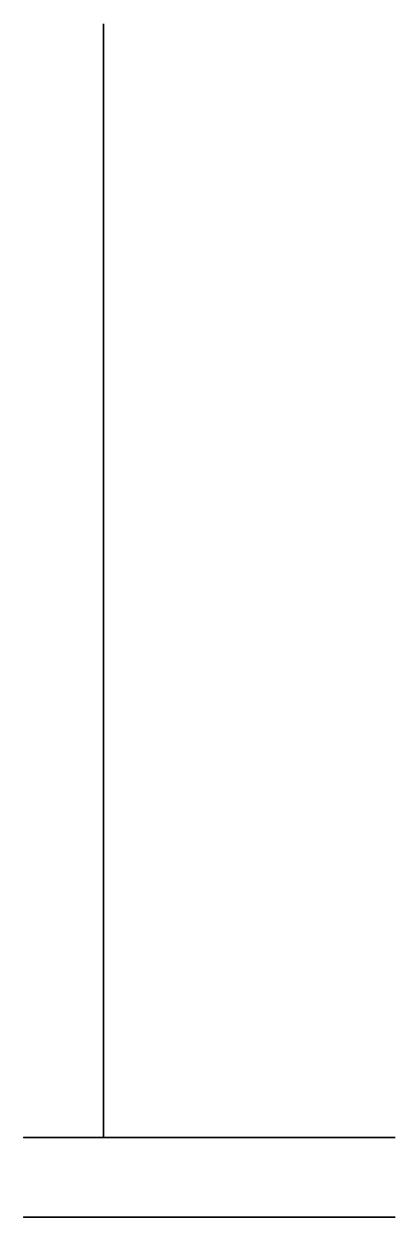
# Model space of a CAD drawing. Header units: centimetres. Extents: x 0 to 0.7, y 0 to 2.25.
import ezdxf

# ---------------------------------------------------------------- set-up
doc = ezdxf.new("R2010")
doc.units = ezdxf.units.CM
doc.header["$MEASUREMENT"] = 0
for name, color, linetype in [('Bandenecke v3_Sketch1', 7, 'Continuous'), ('Bandenecke v3_Sketch2', 7, 'Continuous'), ('Bandenecke v3_Sketch3', 7, 'Continuous')]:
    doc.layers.add(name, color=color, linetype=linetype)

msp = doc.modelspace()

# ---------------------------------------------------------------- linework, layer by layer
at = {"layer": 'Bandenecke v3_Sketch1'}
for p, q in [((0, 0), (0.7, 0)), ((0.7, 0, 6.5), (0, 0, 6.5)), ((0, 0, 6.5), (0, 0)), ((0.7, 0), (0.7, 0, 6.5))]:
    msp.add_line(p, q, dxfattribs=at)
msp.add_point((0, 0), dxfattribs=at)
at = {"layer": 'Bandenecke v3_Sketch2'}
for p, q in [((0, 0.15), (0, 0.15, 6.5)), ((0.7, 0.15), (0, 0.15)), ((0, 0.15, 6.5), (0.7, 0.15, 6.5)), ((0.15, 0.15, 6.5), (0.15, 0.15)), ((0.7, 0.15, 6.5), (0.7, 0.15))]:
    msp.add_line(p, q, dxfattribs=at)
msp.add_point((0, 0.15), dxfattribs=at)
at = {"layer": 'Bandenecke v3_Sketch3'}
for p, q in [((0.15, 2.25, 0.4), (0.15, 2.25, 6.1)), ((0.15, 1.85, 6.5), (0.15, 0.15, 6.5)), ((0.15, 0.15), (0.15, 1.85)), ((0.15, 1.2, 6.5), (0.15, 1.2)), ((0.15, 0.15, 6.5), (0.15, 0.15))]:
    msp.add_line(p, q, dxfattribs=at)
at = {"layer": 'Bandenecke v3_Sketch3', "extrusion": (1, 0, 0)}
for centre in [(1.2, 1.5, 0.15), (1.2, 5, 0.15)]:
    msp.add_circle(centre, 0.25, dxfattribs=at)
for centre, start, end in [((1.85, 0.4, 0.15), 270, 0), ((1.85, 6.1, 0.15), 0, 90)]:
    msp.add_arc(centre, 0.4, start, end, dxfattribs=at)
at = {"layer": 'Bandenecke v3_Sketch3'}
msp.add_point((0.15, 0), dxfattribs=at)

doc.saveas('drawing.dxf')
